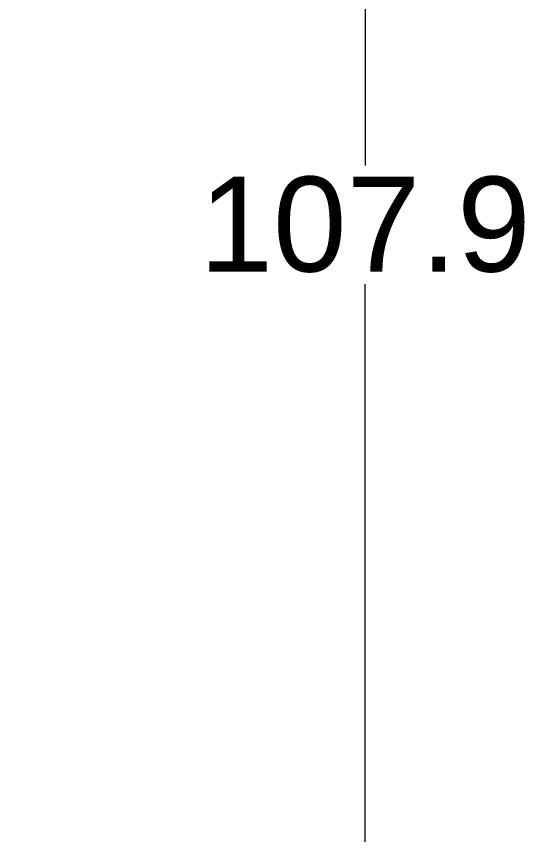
# Model space of a CAD drawing. Header units: inches. Extents: x 0 to 22015, y 0 to 16774.
# Drawn here: x 5684 to 6571, y 2529 to 3952 of the extents above; entities that cross this region are included whole.
import ezdxf

# ---------------------------------------------------------------- set-up
doc = ezdxf.new("R2010")
doc.units = ezdxf.units.IN
doc.header["$MEASUREMENT"] = 0
doc.layers.get('Defpoints').update_dxf_attribs({"lineweight": 5})
doc.styles.add('Roman', font='arial.ttf')
doc.styles.get("Standard").update_dxf_attribs({"font": 'arial.ttf'})
doc.dimstyles.new('ISO-25', dxfattribs={"dimscale": 30, "dimtxt": 1.5, "dimasz": 1.5, "dimexe": 2, "dimexo": 2, "dimtad": 1, "dimtih": 1, "dimtoh": 1, "dimdec": 1, "dimlfac": 0.03937, "dimdsep": 46, "dimtxsty": 'Standard', "dimcen": 2.5, "dimclrd": 7, "dimclre": 7, "dimclrt": 7, "dimadec": 0, "dimazin": 0, "dimtfac": 1, "dimtdec": 1, "dimtmove": 0, "dimatfit": 3, "dimfxl": 1, "dimlwd": 5, "dimlwe": 5, "dimarcsym": 0})

# ---------------------------------------------------------------- blocks, each defined once
blk = doc.blocks.new('*D42')
at = {"color": 7, "linetype": 'Continuous', "lineweight": 5, "transparency": 16777216}
for p, q in [((5743.5, 4959.1), (6350.2, 4959.1)), ((6290.2, 4914.1), (6290.2, 3692.2)), ((6290.2, 2264.2), (6290.2, 3486.2)), ((5786.8, 2219.2), (6350.2, 2219.2))]:
    blk.add_line(p, q, dxfattribs=at)
at = {"color": 7, "transparency": 16777216}
for points in [[(6282.7, 4914.1), (6297.7, 4914.1), (6290.2, 4959.1)], [(6282.7, 2264.2), (6297.7, 2264.2), (6290.2, 2219.2)]]:
    blk.add_solid(points, dxfattribs=at)
at = {"layer": 'Defpoints', "color": 0, "transparency": 16777216}
for p in [(5683.5, 4959.1), (6290.2, 4959.1), (5726.8, 2219.2)]:
    blk.add_point(p, dxfattribs=at)
at = {"color": 7, "lineweight": 5, "transparency": 16777216, "insert": (6290.2, 3589.2), "char_height": 165, "attachment_point": 5, "style": 'Roman'}
blk.add_mtext('107.9', dxfattribs=at)

msp = doc.modelspace()

# ---------------------------------------------------------------- dimensions: what is measured, and where the dimension line sits
at = {"color": 7, "lineweight": 5}
dim = msp.add_linear_dim(base=(6290.21, 4959.14), p1=(5726.8, 2219.23), p2=(5683.5, 4959.14), angle=90, dimstyle='ISO-25', override={"dimtxt": 5.5, "dimpost": '\\X', "dimtxsty": 'Roman', "dimtmove": 1}, dxfattribs=at)
dim.commit()
dim.dimension.update_dxf_attribs({"geometry": '*D42', "text_midpoint": (6290.21, 3589.19), "dimtype": 160})

doc.saveas('drawing.dxf')
